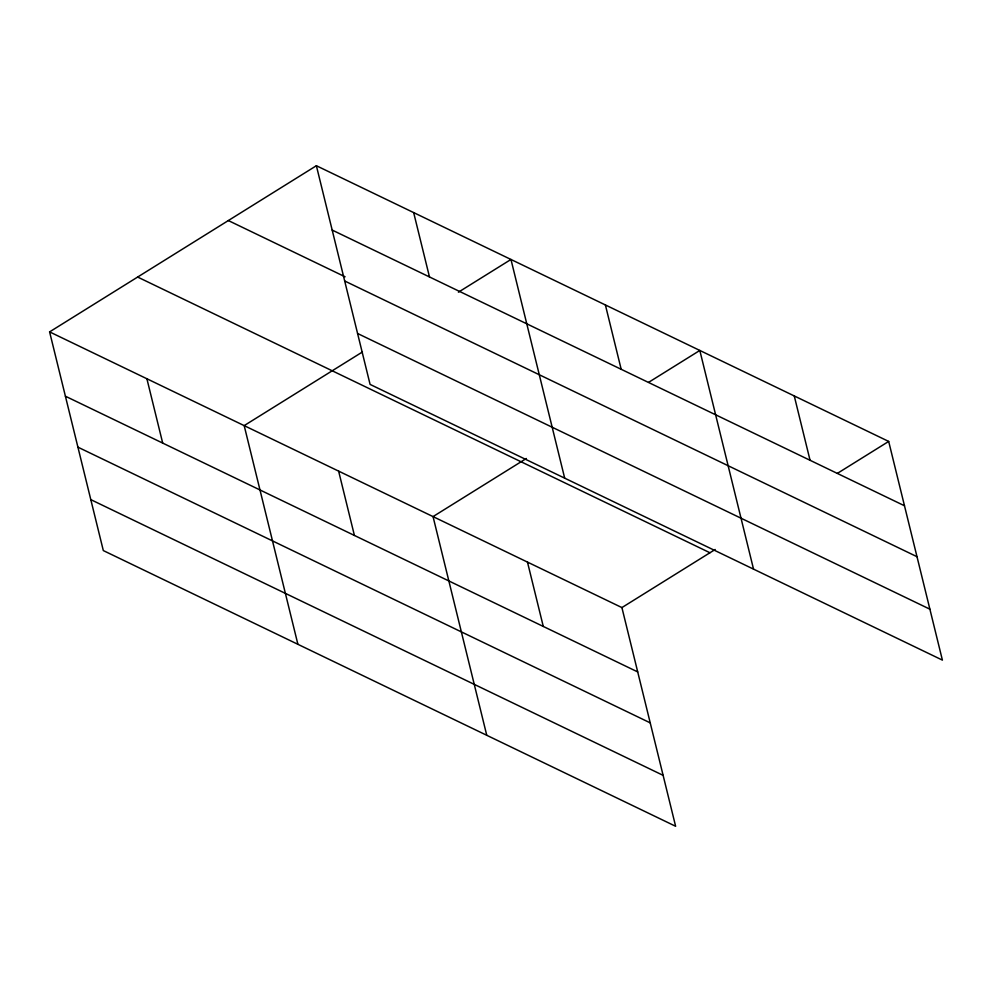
<?xml version="1.0" encoding="UTF-8"?>
<svg xmlns="http://www.w3.org/2000/svg" width="992" height="992" viewBox="0 0 992 992"><rect width="100%" height="100%" fill="white"/><g stroke="black" fill="none" stroke-linecap="round" stroke-linejoin="round"><path stroke-width="1.49" d="M49.6 331.886L621.91 607.588L675.626 826.274L103.317 550.572L49.6 331.886L316.374 165.726L888.683 441.428L942.4 660.114L370.09 384.412L316.374 165.726M362.452 351.962L244.181 425.618L297.898 644.316M458.403 292.194L510.967 259.458L564.684 478.156M526.343 458.49L433.045 516.596L486.762 735.295M648.582 382.366L699.819 350.449L753.536 569.135M621.91 607.588L715.195 549.481M837.434 473.345L888.683 441.428M332.184 230.07L904.493 505.771M228.346 220.559L345.092 276.793M344.695 280.996L917.005 556.71M357.579 333.486L929.888 609.187M137.64 277.053L709.937 552.755M65.41 396.217L637.707 671.931M77.909 447.156L650.219 722.858M90.805 499.633L663.115 775.347M794.257 395.932L810.055 460.276M605.393 304.953L621.19 369.297M527.471 562.092L543.281 626.436M413.664 212.598L429.474 276.929M338.619 471.113L354.417 535.457M146.89 378.746L162.7 443.089"/></g></svg>
